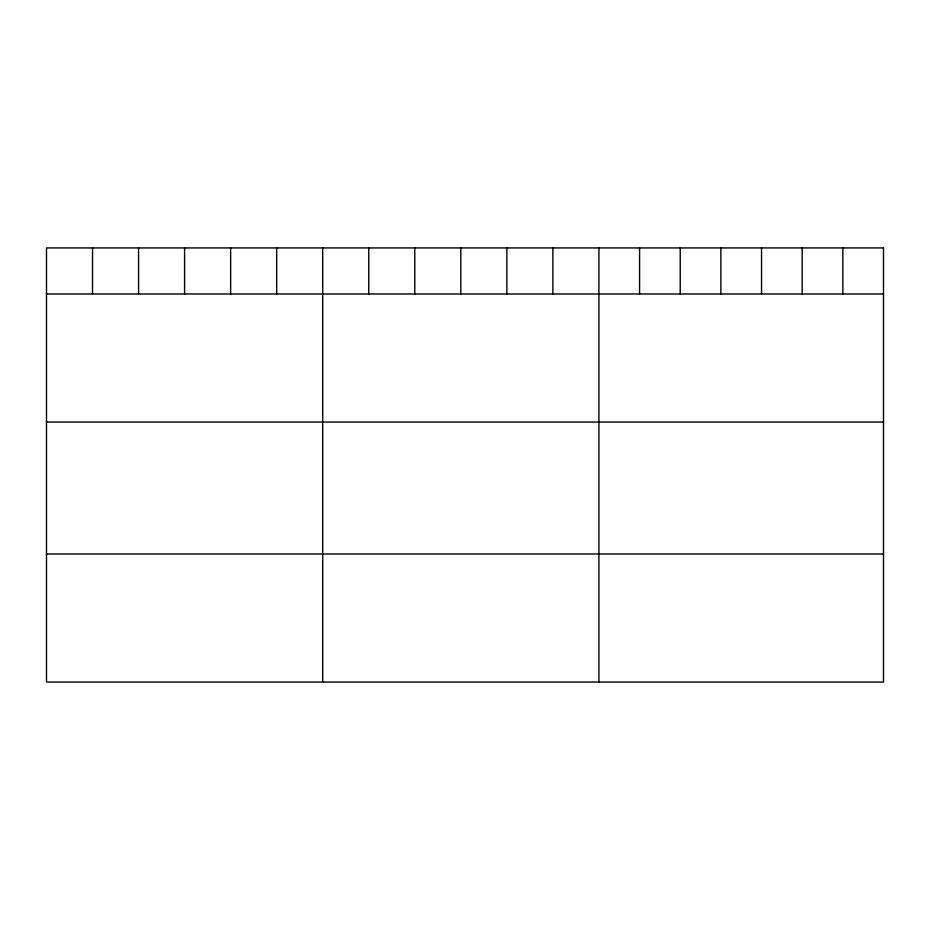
<?xml version="1.0" encoding="UTF-8"?>
<svg xmlns="http://www.w3.org/2000/svg" width="930" height="930" viewBox="0 0 930 930"><rect width="100%" height="100%" fill="white"/><g stroke="black" fill="none" stroke-linecap="round" stroke-linejoin="round"><path stroke-width="1.4" d="M46.5 293.985L883.5 293.985M46.5 422.046L883.5 422.046M46.5 553.989L883.5 553.989M842.847 247.938L842.847 293.985M802.195 247.938L802.195 293.985M761.542 247.938L761.542 293.985M720.878 247.938L720.878 293.985M680.225 247.938L680.225 293.985M639.573 247.938L639.573 293.985M598.92 247.938L598.92 682.062M552.885 247.938L552.885 293.985M506.85 247.938L506.85 293.985M460.815 247.938L460.815 293.985M414.78 247.938L414.78 293.985M368.745 247.938L368.745 293.985M322.71 247.938L322.71 682.062M276.675 247.938L276.675 293.985M230.64 247.938L230.64 293.985M184.605 247.938L184.605 293.985M138.57 247.938L138.57 293.985M92.535 247.938L92.535 293.985M883.5 247.938L46.5 247.938L46.5 682.062L883.5 682.062L883.5 247.938"/></g></svg>
